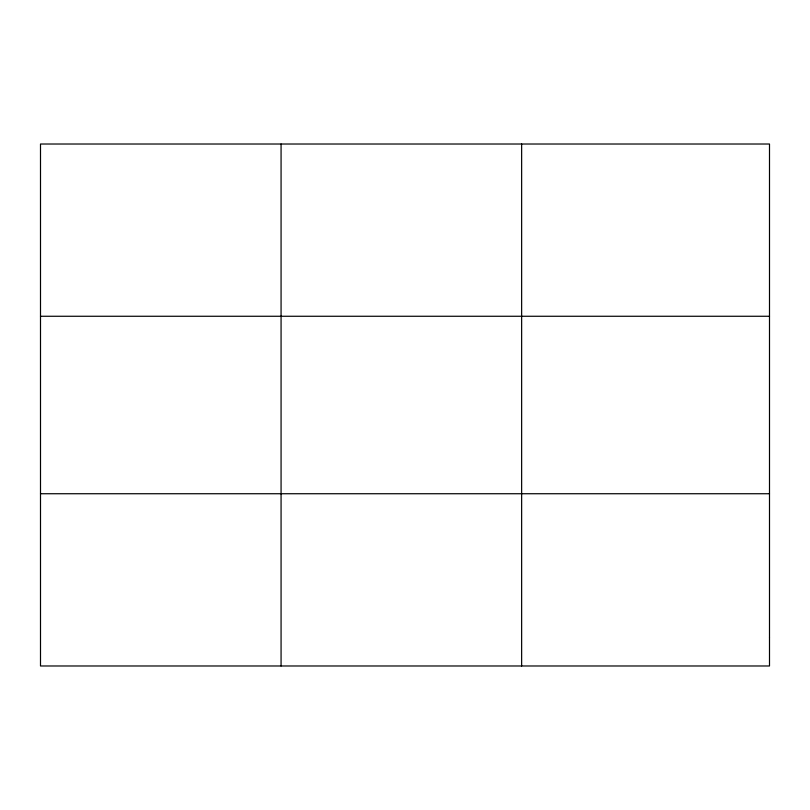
<?xml version="1.0" encoding="UTF-8"?>
<svg xmlns="http://www.w3.org/2000/svg" width="810" height="810" viewBox="0 0 810 810"><rect width="100%" height="100%" fill="white"/><g stroke="black" fill="none" stroke-linecap="round" stroke-linejoin="round"><path stroke-width="1.21" d="M281.07 144.018L281.07 665.982M521.64 144.018L521.64 665.982M40.5 316.264L769.5 316.264M40.5 493.735L769.5 493.735M769.5 637.267L769.5 665.982L40.5 665.982L40.5 144.018L769.5 144.018L769.5 637.267"/></g></svg>
